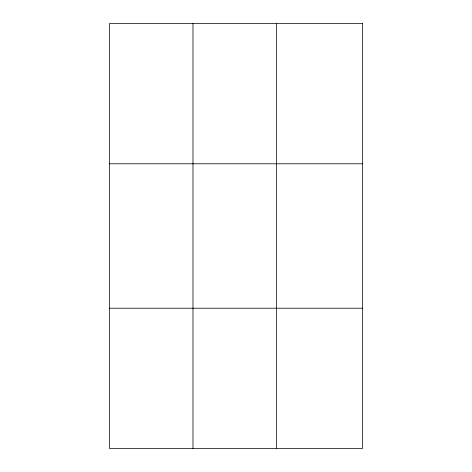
<?xml version="1.0" encoding="UTF-8"?>
<svg xmlns="http://www.w3.org/2000/svg" width="472" height="472" viewBox="0 0 472 472"><rect width="100%" height="100%" fill="white"/><g stroke="black" fill="none" stroke-linecap="round" stroke-linejoin="round"><path stroke-width="0.71" d="M192.977 23.6L192.977 448.4M276.492 23.6L276.492 448.4M109.469 163.784L362.531 163.784M109.469 308.216L362.531 308.216M362.531 23.6L362.531 448.4L109.469 448.4L109.469 23.6L362.531 23.6"/></g></svg>
